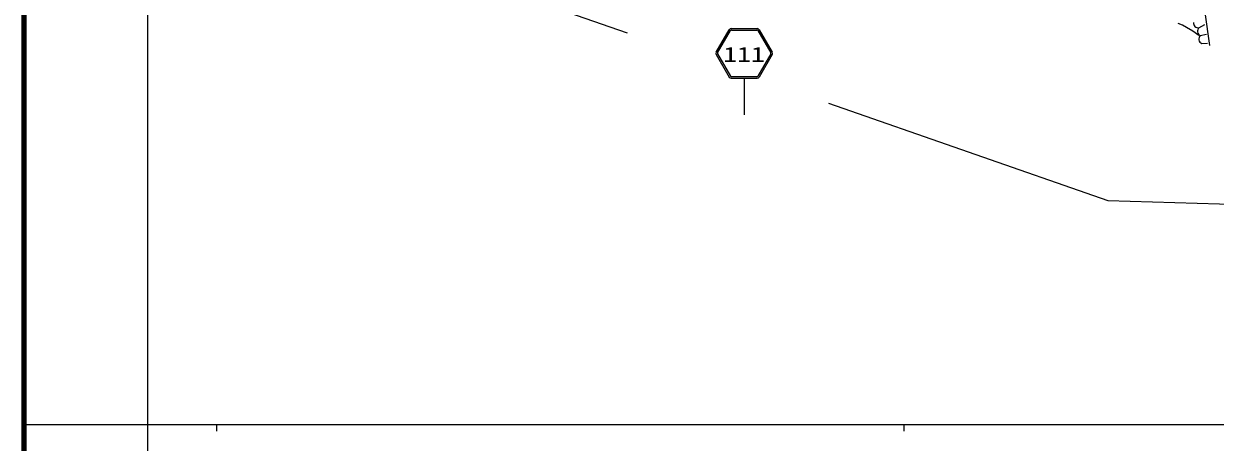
# Model space of a CAD drawing. Units: millimetres, scale not verified. Extents: x 16806 to 656806, y -100581 to 259419.
# Drawn here: x 16806 to 190074, y 81828 to 142711 of the extents above; entities that cross this region are included whole.
import ezdxf
from ezdxf.enums import TextEntityAlignment as Align

# ---------------------------------------------------------------- set-up
doc = ezdxf.new("R2010")
doc.units = ezdxf.units.MM
doc.header["$LTSCALE"] = 1000
for name, color, linetype, lineweight in [('M-TTL', 2, 'Continuous', 140), ('M-TTL-BAND', 7, 'Continuous', 25), ('S-BGD', 1, 'Continuous', 13), ('S-BGD-HTXT', 6, 'Continuous', 13)]:
    doc.layers.add(name, color=color, linetype=linetype, lineweight=lineweight)
doc.styles.add('ＭＳ ゴシック', font='')
doc.styles.get('ＭＳ ゴシック').set_extended_font_data('MS Gothic')

msp = doc.modelspace()

# ---------------------------------------------------------------- linework, layer by layer
at = {"layer": 'M-TTL'}
msp.add_line((16806, 259419), (16806, -100581), dxfattribs=at)
at = {"layer": 'M-TTL-BAND'}
for p, q in [((34806, 249419), (34806, -100581)), ((16806, 84419), (555806, 84419)), ((44806, 84419), (44806, 83419)), ((144806, 84419), (144806, 83419))]:
    msp.add_line(p, q, dxfattribs=at)
at = {"layer": 'S-BGD'}
for p, q in [((188585, 144333), (189235, 139540)), ((187697, 142147), (188559, 142626)), ((117504, 138567), (119400, 141847)), ((117698, 138487), (119566, 141719)), ((119677, 142007), (123465, 142007)), ((119705, 141799), (123437, 141799)), ((123576, 141719), (125444, 138487)), ((123742, 141847), (125638, 138567)), ((187889, 140997), (188815, 141189)), ((188112, 139848), (188943, 139911)), ((117504, 138246), (119400, 134967)), ((117698, 138327), (119566, 135095)), ((125444, 138327), (123576, 135095)), ((125638, 138247), (123742, 134967)), ((119677, 134807), (123465, 134807)), ((123437, 135015), (119705, 135015)), ((121571, 134807), (121571, 129459))]:
    msp.add_line(p, q, dxfattribs=at)
msp.add_lwpolyline([(187678, 141017), (186818, 141626), (185923, 142185), (185312, 142494), (184674, 142749)], dxfattribs=at)
for centre, radius, start, end in [((187601, 142818), 678, 171.8699, 278.1301), ((188224, 141644), 728, 136.33221, 242.59242), ((119677, 141687), 320, 90, 149.96338), ((119705, 141639), 160, 90, 149.96338), ((123437, 141639), 160, 30.03671, 90), ((123465, 141687), 320, 30.03671, 90), ((188432, 140506), 732, 137.87344, 244.13364), ((117781, 138407), 320, 149.96338, 210.0369), ((117836, 138407), 160, 149.96338, 210.0369), ((125306, 138407), 160, 329.96333, 30.03671), ((125361, 138407), 320, 329.96333, 30.03671), ((119677, 135127), 320, 210.0369, 270), ((119705, 135175), 160, 210.0369, 270), ((123437, 135175), 160, 270, 329.96333), ((123465, 135127), 320, 270, 329.96333)]:
    msp.add_arc(centre, radius, start, end, dxfattribs=at)
at = {"layer": 'S-BGD-HTXT'}
for p, q in [((34815, 165733), (104537, 141393)), ((133835, 131164), (174445, 116987)), ((174445, 116987), (346796, 111745))]:
    msp.add_line(p, q, dxfattribs=at)

# ---------------------------------------------------------------- texts
at = {"layer": 'S-BGD', "style": 'ＭＳ ゴシック', "width": 1.35}
msp.add_text('111', height=2199, dxfattribs=at).set_placement((118528, 136495), align=Align.BOTTOM_LEFT)

doc.saveas('drawing.dxf')
